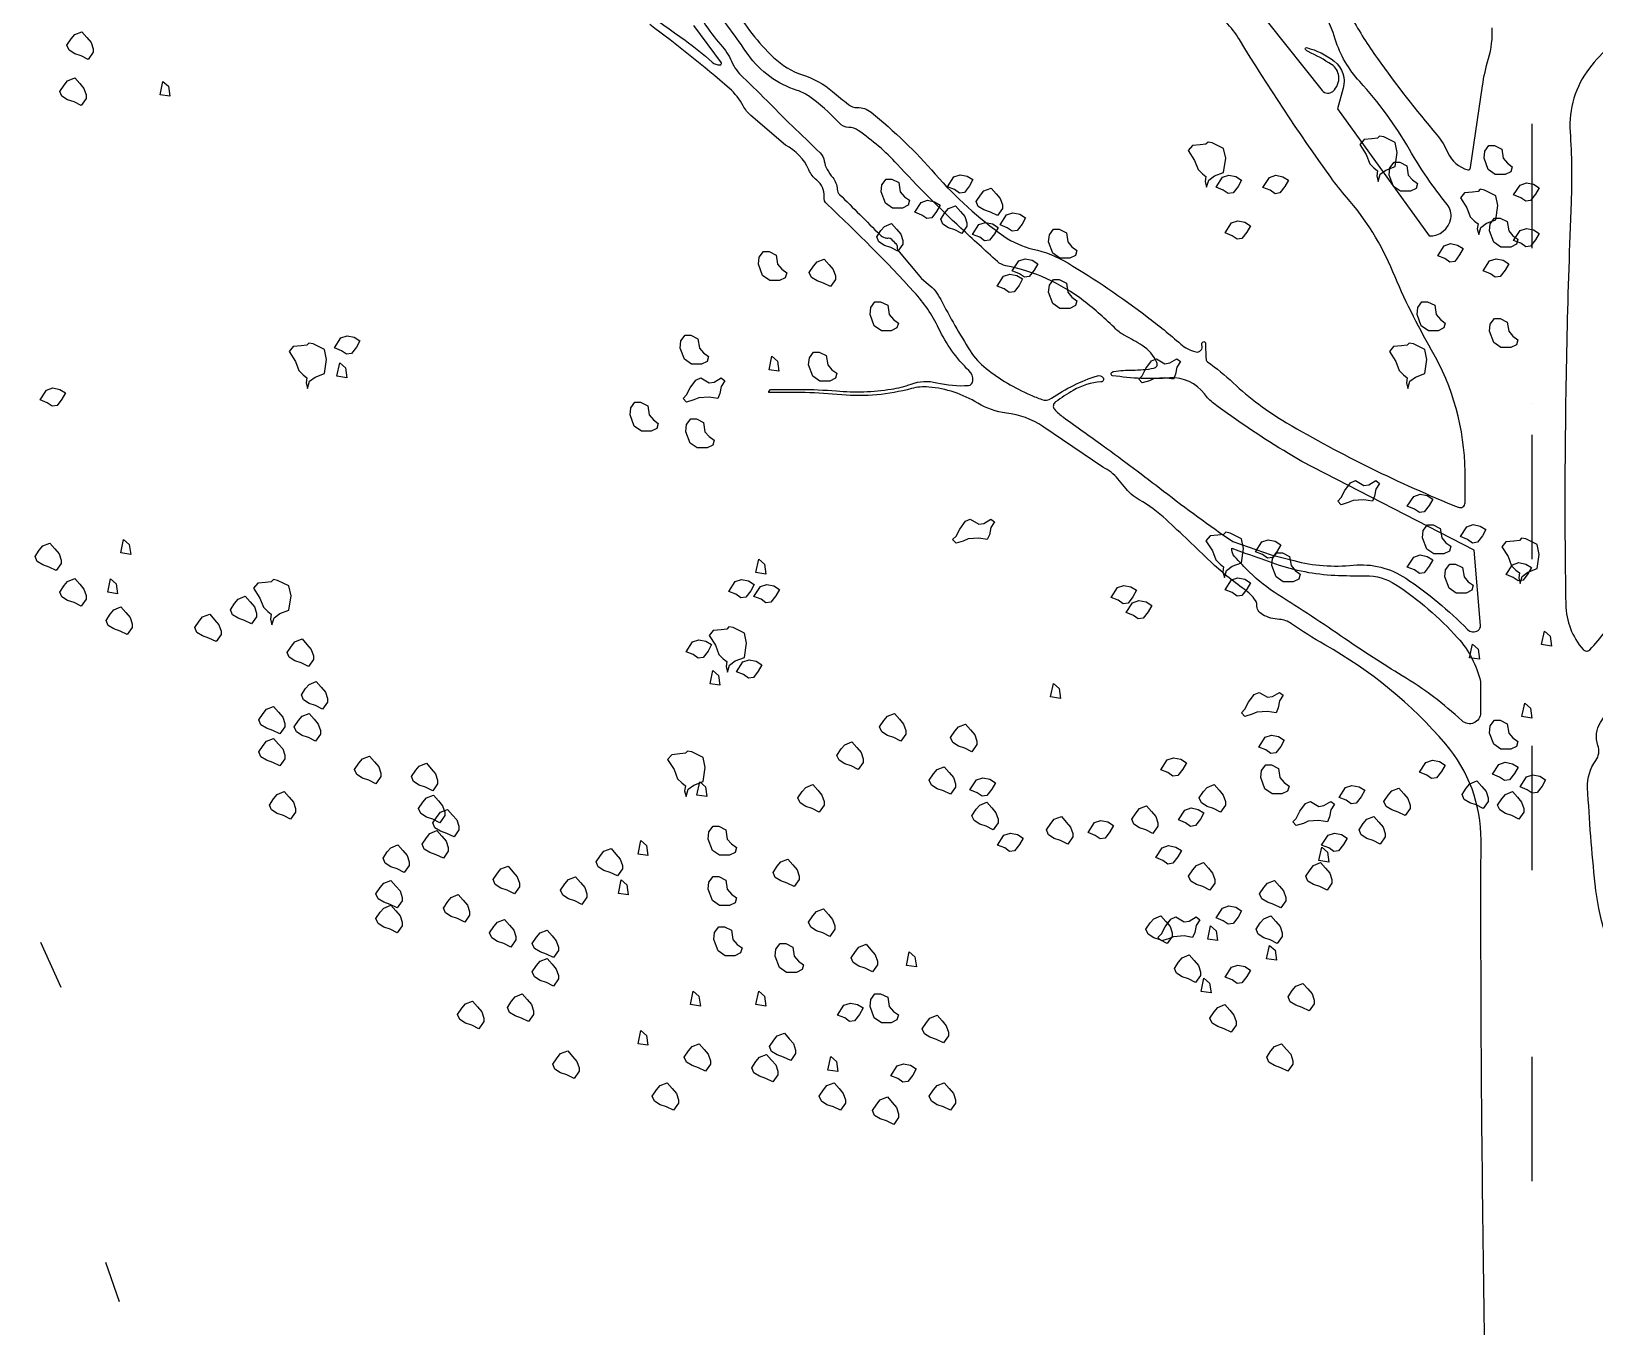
# Model space of a CAD drawing. Header units: millimetres. Extents: x 7 to 784, y -168 to 358.
# Drawn here: x 265.75 to 290.89, y 112.41 to 133.24 of the extents above; entities that cross this region are included whole.
import ezdxf

# ---------------------------------------------------------------- set-up
doc = ezdxf.new("R2010")
doc.units = ezdxf.units.MM
doc.layers.add('wall', color=5, linetype='Continuous')

# ---------------------------------------------------------------- blocks, each defined once
blk = doc.blocks.new('Winter trees 1_dwgmodels.com')
at = {"color": 0}
for points in [[(-1.579, 22.106, 0.003829), (-1.671, 36.067, -0.004354), (-1.751, 50.473, 0.179601), (-3.015, 53.91, 0.088225), (-7.338, 57.458, -0.026638), (-8.527, 58.21, 0.140996), (-8.954, 58.36, -0.108084), (-9.554, 58.528, -0.281435), (-9.766, 58.888, 0.155264), (-9.812, 59.039, 0.090401), (-10.21, 59.44, -0.039), (-11.412, 60.425, 0.003725), (-13.005, 61.93, 0.058564), (-13.965, 62.635, -0.102732), (-14.493, 63.098, 0.016514), (-14.725, 63.385, 0.101824), (-15.261, 63.798), (-17.408, 65.25, 0.120013), (-18.713, 65.735, -0.108408), (-19.736, 66.089, 0.115552), (-21.485, 66.666, 0.089773), (-22.106, 66.61, -0.090325), (-24.595, 66.387, 0.030682), (-27.2, 66.464), (-27.206, 66.478), (-27.197, 66.503), (-27.135, 66.574), (-26.079, 66.578, -0.022274), (-24.786, 66.525, 0.059514), (-22.829, 66.59, 0.048296), (-22.113, 66.772, -0.147988), (-21.2, 66.819, 0.077956), (-20.071, 66.721, 0.382679), (-19.906, 66.89, 0.212142), (-20.049, 67.25, -0.087785), (-21.135, 68.768, 0.074275), (-22.006, 70.057, 0.019732), (-25.12, 73.193, -0.229544), (-25.229, 73.476, 0.252334), (-25.483, 74.054, -0.123562), (-25.77, 74.423, 0.173175), (-26.609, 75.309), (-27.838, 76.363, -0.0934), (-28.116, 76.711, 0.091504), (-28.611, 77.334, 0.020827), (-31.458, 79.613, -0.036141)], [(-33.204, 81.217, 0.001427), (-30.194, 79.054, -0.029109), (-29.228, 78.276, 0.194942), (-28.947, 78.173, 0.534997), (-28.897, 78.253), (-29.878, 79.583, 0.036144)], [(-29.527, 79.698, 0.041079), (-28.912, 78.888, -0.079709), (-28.535, 78.304, 0.101709), (-28.129, 77.731, -0.010789), (-27.143, 76.769, 0.00653), (-26.371, 76.003, -0.001111), (-25.371, 75.031, -0.164346), (-25.22, 74.736, 0.094196), (-25.116, 74.436, 0.040875), (-24.917, 74.146, -0.161565), (-24.757, 73.729, 0.189809), (-24.675, 73.545, -0.003889), (-23.227, 72.102, 0.137727), (-23.049, 72, 0.092401), (-22.911, 71.992, -0.249643), (-22.833, 71.962, 0.030113), (-22.663, 71.789, -0.244306), (-22.617, 71.667, 0.153394), (-22.599, 71.57), (-21.748, 70.541), (-21.502, 70.342, -0.104772), (-21.054, 69.791, 0.022904), (-20.004, 67.958, 0.084863), (-19.434, 67.327, 0.063902), (-17.859, 66.386, 0.014686), (-17.444, 66.219, 0.242847), (-17.104, 66.262, -0.072304), (-15.462, 67.067, -0.328266), (-15.258, 66.999, -0.590236), (-15.332, 66.846, 0.123023), (-16.326, 66.543, 0.014777), (-16.957, 66.137, 0.449536), (-16.991, 65.869, 0.058722), (-16.675, 65.584, -0.002623), (-15.255, 64.566, -0.007959), (-13.098, 62.95, 0.014168), (-10.623, 61.143), (-9.245, 60.671), (-8.445, 60.463, 0.089381), (-6.317, 60.299, -0.174538), (-4.441, 59.832, -0.051019), (-2.233, 58.004, 0.36721), (-1.858, 57.971, 0.251719), (-1.772, 58.141), (-2.003, 60.835), (-8.154, 64.005), (-8.628, 64.288, -0.025943), (-11.303, 66.081, -0.074285), (-11.636, 66.418, 0.258249), (-12.868, 66.988, -0.056321), (-14.917, 67.071, -0.504007), (-14.963, 67.157, -0.250963), (-14.873, 67.222, -0.032862), (-14.209, 67.27, 0.040998), (-13.447, 67.337, 0.486955), (-13.336, 67.543, 0.152269), (-13.861, 68.149, 0.018009), (-14.479, 68.502, -0.074589), (-14.798, 68.735, 0.030603), (-15.951, 69.744, 0.117677), (-18.729, 70.997, -0.137297), (-19.032, 71.148, -0.003242), (-20.338, 72.343, -0.019428), (-22.616, 74.628, 0.05612), (-24.008, 75.833, 0.146652), (-24.344, 75.941, -0.209209), (-24.693, 76.102, 0.060646), (-25.787, 77.067, 0.073426), (-26.186, 77.262, -0.162646), (-27.936, 78.541, 0.003806), (-29.259, 80.375, -0.074981)], [(-28.45, 80.24, 0.069282), (-27.032, 78.442, 0.112041), (-25.996, 77.819, -0.094634), (-24.923, 77.223, 0.004183), (-24.356, 76.757, 0.179898), (-24.039, 76.651, -0.180839), (-23.549, 76.486, -0.042598), (-21.253, 74.27, 0.059507), (-18.801, 72.057, 0.098542), (-17.766, 71.596, -0.079239), (-16.522, 71.099, -0.027926), (-13.694, 69.187, -0.016276), (-12.48, 68.199, 0.117414), (-11.947, 67.921, 0.601591), (-11.724, 68.167, -0.355347), (-11.685, 68.28, -0.283635), (-11.636, 68.28, -0.265198), (-11.592, 68.198, 0.024493), (-11.575, 67.655, 0.220945), (-11.526, 67.567, -0.032665), (-10.612, 66.817, 0.055661), (-8.701, 65.39, 0.036306), (-2.565, 62.369, 0.526281), (-2.324, 62.529, 0.007909), (-2.322, 63.648, 0.128247), (-3.517, 67.986, -0.032164), (-4.901, 70.783, 0.080619), (-6.557, 73.448, -0.023623), (-7.122, 74.161, -0.018438), (-10.386, 79.08, 0.113882), (-11.483, 80.199, 0.014981)], [(-6.378, 79.863, 0.026939), (-5.455, 78.408, 0.020412), (-3.333, 75.673, -0.072193), (-2.935, 75.033, 0.232507), (-2.221, 74.429, 0.505232), (-2.129, 74.505), (-1.7, 77.426, -0.035307), (-1.486, 78.399, 0.084125), (-1.354, 79.502, -0.091467)], [(3.722, 79.564, 0.077216), (2.122, 78.055, 0.18454), (1.43, 75.785, -0.027272), (1.467, 73.268, 0.008407), (1.247, 63.782, 0.006109), (1.276, 58.897, 0.176815), (1.898, 57.285, 0.43421), (2.13, 57.277, 0.082008), (3.123, 58.664, -0.09068)]]:
    blk.add_lwpolyline(points, format="xyb", dxfattribs=at)
for points in [[(-13.306, 84.663), (-12.446, 83.228), (-10.473, 80.962), (-9.345, 79.669), (-7.426, 77.257, 0.426326), (-7.047, 77.227, 0.241262), (-6.836, 77.768, 0.227068), (-7.092, 78.187, 0.03547), (-7.927, 78.649, -0.10857), (-8.026, 78.725, -0.72835), (-7.986, 78.79, -0.107102), (-6.996, 78.303, -0.299778), (-6.678, 77.337), (-6.877, 76.603), (-3.608, 72.062, 0.375056), (-2.832, 72.689, 0.217051), (-2.962, 73.191, -0.040044), (-4.311, 75.154, 0.055404), (-6.088, 77.579, -0.110777), (-6.959, 79.092, 0.18672), (-9.36, 82.116, -0.0213)], [(13.598, 64.079), (11.401, 60.426, 0.012245), (6.461, 51.854, -0.048052), (3.23, 47.074, -0.597402), (2.676, 47.184, -0.048373), (2.327, 48.901, -0.012848), (2.057, 52.348, -0.172345), (2.347, 53.322, 0.248783), (2.424, 53.861, -0.233348), (2.518, 54.685, 0.035333), (4.317, 57.968, -0.091885), (7.944, 63.114, 0.006318), (10.14, 65.315, -0.118191), (11.594, 66.234, -0.312924), (12.537, 65.964, -0.037558), (13.235, 64.968, -0.074399), (13.598, 64.079, -0.120002)], [(-1.771, 56.142), (-1.771, 55.026, -0.655607), (-2.431, 54.739, 0.051917), (-4.565, 56.35, -0.014924), (-6.626, 57.68, 0.010214), (-9.002, 59.244, -0.053674), (-10.023, 60.051, -0.013916), (-10.555, 60.604, -0.211575), (-10.655, 60.903), (-10.153, 60.723, 0.002357), (-9.097, 60.35, 0.072404), (-6.977, 59.941, 0.015076), (-5.874, 59.924, -0.150894), (-4.807, 59.612, -0.062701), (-2.588, 57.705, -0.127854), (-1.771, 56.142, -0.012107)]]:
    blk.add_lwpolyline(points, format="xyb", close=True, dxfattribs=at)

msp = doc.modelspace()

# ---------------------------------------------------------------- linework, layer by layer
for p, q in [((289.8857, 129.75245), (289.8857, 131.75245)), ((289.8857, 127.25245), (289.8857, 127.25245)), ((289.8857, 124.75245), (289.8857, 126.75245)), ((289.8857, 124.75245), (289.8857, 126.75245)), ((289.8857, 119.75245), (289.8857, 121.75245)), ((289.8857, 121.75245), (289.8857, 121.75245)), ((289.8857, 114.75245), (289.8857, 116.75245))]:
    msp.add_line(p, q)
at = {"color": 96}
for points in [[(266.66653, 132.79017), (266.5528, 132.84701), (266.45045, 132.88111), (266.35946, 132.93796), (266.32534, 133.01753), (266.39358, 133.11985), (266.45045, 133.18806), (266.56417, 133.23353), (266.64378, 133.14258), (266.71202, 133.06301), (266.74614, 132.96069), (266.74614, 132.90385)], [(266.55231, 132.04807), (266.43858, 132.10491), (266.33623, 132.13901), (266.24525, 132.19586), (266.21113, 132.27543), (266.27936, 132.37775), (266.33623, 132.44596), (266.44996, 132.49143), (266.52957, 132.40048), (266.5978, 132.32091), (266.63192, 132.21859), (266.63192, 132.16175)], [(267.82246, 132.2205), (267.86795, 132.43649), (267.95893, 132.35691), (267.98167, 132.19776)], [(284.92297, 131.35909), (284.74101, 131.45003), (284.67277, 131.4614), (284.63865, 131.4273), (284.54767, 131.41593), (284.42257, 131.40456), (284.35433, 131.32498), (284.45669, 131.16583), (284.51355, 131.01804), (284.58179, 130.94983), (284.63865, 130.90436), (284.62728, 130.82478), (284.65002, 130.73384), (284.68414, 130.84752), (284.77513, 130.91573), (284.92297, 130.97257), (284.95709, 131.19993)], [(279.48585, 130.47959), (279.41761, 130.66149), (279.42898, 130.77517), (279.49722, 130.86611), (279.5882, 130.86611), (279.70193, 130.80927), (279.72468, 130.66149), (279.79292, 130.58191), (279.87253, 130.52507), (279.84978, 130.44549), (279.7588, 130.40002), (279.59958, 130.40002)], [(280.58567, 130.9021), (280.68803, 130.9362), (280.80176, 130.91347), (280.89274, 130.85662), (280.83588, 130.75431), (280.75627, 130.652), (280.67666, 130.64063), (280.59705, 130.69747), (280.48332, 130.74294)], [(284.90575, 130.89443), (285.00811, 130.92854), (285.12183, 130.9058), (285.21282, 130.84896), (285.15595, 130.74664), (285.07634, 130.64433), (284.99673, 130.63296), (284.91712, 130.6898), (284.80339, 130.73528)], [(285.65877, 130.89185), (285.76113, 130.92595), (285.87486, 130.90322), (285.96584, 130.84637), (285.90898, 130.74406), (285.82937, 130.64175), (285.74976, 130.63038), (285.67015, 130.68722), (285.55642, 130.73269)], [(280.059, 130.4907), (280.16136, 130.52481), (280.27509, 130.50207), (280.36607, 130.44523), (280.3092, 130.34291), (280.22959, 130.2406), (280.14998, 130.22923), (280.07037, 130.28607), (279.95664, 130.33155)], [(281.28621, 130.27844), (281.17248, 130.33528), (281.07012, 130.36939), (280.97914, 130.42623), (280.94502, 130.50581), (281.01326, 130.60812), (281.07012, 130.67633), (281.18385, 130.7218), (281.26346, 130.63086), (281.3317, 130.55128), (281.36582, 130.44897), (281.36582, 130.39213)], [(280.71512, 129.99302), (280.6014, 130.04986), (280.49904, 130.08397), (280.40806, 130.14081), (280.37394, 130.22038), (280.44218, 130.3227), (280.49904, 130.39091), (280.61277, 130.43638), (280.69238, 130.34543), (280.76062, 130.26586), (280.79473, 130.16354), (280.79473, 130.1067)], [(281.43225, 130.28884), (281.5346, 130.32294), (281.64833, 130.3002), (281.73931, 130.24336), (281.68245, 130.14105), (281.60284, 130.03874), (281.52323, 130.02737), (281.44362, 130.08421), (281.32989, 130.12968)], [(279.68718, 129.7076), (279.57345, 129.76444), (279.47109, 129.79854), (279.38011, 129.85538), (279.34599, 129.93496), (279.41423, 130.03727), (279.47109, 130.10548), (279.58482, 130.15096), (279.66443, 130.06001), (279.73267, 129.98043), (279.76679, 129.87812), (279.76679, 129.82128)], [(282.1783, 129.67219), (282.11006, 129.85408), (282.12143, 129.96777), (282.18967, 130.05871), (282.28065, 130.05871), (282.39438, 130.00187), (282.41713, 129.85408), (282.48536, 129.77451), (282.56497, 129.71766), (282.54223, 129.63809), (282.45124, 129.59261), (282.29202, 129.59261)], [(285.04808, 130.15932), (285.15044, 130.19342), (285.26417, 130.17069), (285.35515, 130.11385), (285.29829, 130.01153), (285.21868, 129.90922), (285.13907, 129.89785), (285.05946, 129.95469), (284.94573, 130.00016)], [(277.51139, 129.31335), (277.44315, 129.49524), (277.45452, 129.60892), (277.52276, 129.69987), (277.61374, 129.69987), (277.72747, 129.64302), (277.75022, 129.49524), (277.81845, 129.41566), (277.89806, 129.35882), (277.87532, 129.27924), (277.78434, 129.23377), (277.62512, 129.23377)], [(278.60212, 129.13675), (278.4884, 129.19359), (278.38604, 129.2277), (278.29506, 129.28454), (278.26094, 129.36411), (278.32918, 129.46643), (278.38604, 129.53464), (278.49977, 129.58011), (278.57938, 129.48916), (278.64762, 129.40959), (278.68173, 129.30727), (278.68173, 129.25043)], [(281.38394, 129.3047), (281.4863, 129.33881), (281.60002, 129.31607), (281.69101, 129.25923), (281.63414, 129.15692), (281.55453, 129.0546), (281.47492, 129.04324), (281.39531, 129.10008), (281.28158, 129.14555)], [(282.1783, 128.86479), (282.11006, 129.04668), (282.12143, 129.16036), (282.18967, 129.25131), (282.28065, 129.25131), (282.39438, 129.19447), (282.41713, 129.04668), (282.48536, 128.9671), (282.56497, 128.91026), (282.54223, 128.83068), (282.45124, 128.78521), (282.29202, 128.78521)], [(279.30635, 128.50594), (279.23811, 128.68783), (279.24949, 128.80152), (279.31772, 128.89246), (279.40871, 128.89246), (279.52244, 128.83562), (279.54518, 128.68783), (279.61342, 128.60826), (279.69303, 128.55142), (279.67028, 128.47184), (279.5793, 128.42637), (279.42008, 128.42637)], [(270.46482, 128.12636), (270.28286, 128.2173), (270.21462, 128.22867), (270.1805, 128.19456), (270.08952, 128.1832), (269.96442, 128.17183), (269.89618, 128.09225), (269.99854, 127.9331), (270.0554, 127.78531), (270.12364, 127.7171), (270.1805, 127.67163), (270.16913, 127.59205), (270.19188, 127.5011), (270.22599, 127.61479), (270.31698, 127.683), (270.46482, 127.73984), (270.49894, 127.9672)], [(270.72901, 128.31056), (270.83136, 128.34466), (270.94509, 128.32193), (271.03608, 128.26509), (270.97921, 128.16277), (270.8996, 128.06046), (270.81999, 128.04909), (270.74038, 128.10593), (270.62665, 128.1514)], [(276.25491, 127.96768), (276.18667, 128.14957), (276.19805, 128.26325), (276.26628, 128.35419), (276.35727, 128.35419), (276.471, 128.29735), (276.49374, 128.14957), (276.56198, 128.06999), (276.64159, 128.01315), (276.61884, 127.93357), (276.52786, 127.8881), (276.36864, 127.8881)], [(288.15703, 128.12636), (287.97507, 128.2173), (287.90683, 128.22867), (287.87271, 128.19456), (287.78173, 128.1832), (287.65663, 128.17183), (287.58839, 128.09225), (287.69075, 127.9331), (287.74761, 127.78531), (287.81585, 127.7171), (287.87271, 127.67163), (287.86134, 127.59205), (287.88408, 127.5011), (287.9182, 127.61479), (288.00919, 127.683), (288.15703, 127.73984), (288.19115, 127.9672)], [(277.6135, 127.80055), (277.65899, 128.01655), (277.74997, 127.93697), (277.77272, 127.77781)], [(278.31912, 127.69854), (278.25088, 127.88043), (278.26226, 127.99411), (278.33049, 128.08506), (278.42148, 128.08506), (278.53521, 128.02822), (278.55795, 127.88043), (278.62619, 127.80086), (278.7058, 127.74401), (278.68305, 127.66444), (278.59207, 127.61896), (278.43285, 127.61896)], [(283.61558, 127.70389), (283.67245, 127.81757), (283.76343, 127.94262), (283.84304, 127.97673), (283.97951, 127.89715), (284.05912, 127.90852), (284.17285, 127.97673), (284.22972, 127.93125), (284.17285, 127.84031), (284.15011, 127.72663), (284.11599, 127.64705), (283.97951, 127.66978), (283.80892, 127.65842), (283.72931, 127.62431), (283.61558, 127.59021), (283.55872, 127.64705)], [(270.66502, 127.69531), (270.71051, 127.91131), (270.80149, 127.83173), (270.82424, 127.67258)], [(265.99454, 127.47338), (266.0969, 127.50749), (266.21063, 127.48475), (266.30161, 127.42791), (266.24475, 127.3256), (266.16513, 127.22328), (266.08552, 127.21192), (266.00591, 127.26876), (265.89219, 127.31423)], [(275.44718, 126.89114), (275.37894, 127.07303), (275.39031, 127.18671), (275.45855, 127.27766), (275.54953, 127.27766), (275.66326, 127.22082), (275.68601, 127.07303), (275.75424, 126.99345), (275.83385, 126.93661), (275.81111, 126.85703), (275.72013, 126.81156), (275.56091, 126.81156)], [(276.34466, 126.622), (276.27642, 126.8039), (276.2878, 126.91758), (276.35603, 127.00852), (276.44702, 127.00852), (276.56074, 126.95168), (276.58349, 126.8039), (276.65173, 126.72432), (276.73134, 126.66748), (276.70859, 126.5879), (276.61761, 126.54243), (276.45839, 126.54243)], [(286.81438, 125.74414), (286.87125, 125.85782), (286.96223, 125.98287), (287.04184, 126.01698), (287.17831, 125.9374), (287.25792, 125.94877), (287.37165, 126.01698), (287.42852, 125.9715), (287.37165, 125.88056), (287.34891, 125.76688), (287.31479, 125.6873), (287.17831, 125.71003), (287.00772, 125.69867), (286.92811, 125.66456), (286.81438, 125.63046), (286.75752, 125.6873)], [(280.62316, 125.12527), (280.68002, 125.23895), (280.771, 125.364), (280.85061, 125.39811), (280.98709, 125.31853), (281.0667, 125.3299), (281.18043, 125.39811), (281.23729, 125.35263), (281.18043, 125.26169), (281.15768, 125.14801), (281.12356, 125.06843), (280.98709, 125.09117), (280.81649, 125.0798), (280.73688, 125.04569), (280.62316, 125.01159), (280.56629, 125.06843)], [(288.19143, 124.91749), (288.12319, 125.09938), (288.13456, 125.21306), (288.2028, 125.30401), (288.29378, 125.30401), (288.40751, 125.24717), (288.43026, 125.09938), (288.49849, 125.0198), (288.5781, 124.96296), (288.55536, 124.88338), (288.46438, 124.83791), (288.30516, 124.83791)], [(266.15256, 124.56998), (266.03883, 124.62682), (265.93647, 124.66092), (265.84549, 124.71776), (265.81137, 124.79734), (265.87961, 124.89966), (265.93647, 124.96786), (266.0502, 125.01334), (266.12981, 124.92239), (266.19805, 124.84281), (266.23217, 124.7405), (266.23217, 124.68366)], [(267.19077, 124.85392), (267.23627, 125.06991), (267.32725, 124.99034), (267.34999, 124.83118)], [(285.20833, 125.08378), (285.02637, 125.17473), (284.95813, 125.1861), (284.92401, 125.15199), (284.83303, 125.14062), (284.70793, 125.12926), (284.63969, 125.04968), (284.74204, 124.89052), (284.79891, 124.74274), (284.86715, 124.67453), (284.92401, 124.62906), (284.91264, 124.54948), (284.93538, 124.45853), (284.9695, 124.57221), (285.06048, 124.64042), (285.20833, 124.69726), (285.24245, 124.92463)], [(285.53663, 125.03163), (285.63899, 125.06573), (285.75272, 125.04299), (285.8437, 124.98615), (285.78684, 124.88384), (285.70723, 124.78153), (285.62762, 124.77016), (285.54801, 124.827), (285.43428, 124.87247)], [(277.40294, 124.53821), (277.44843, 124.7542), (277.53941, 124.67463), (277.56216, 124.51547)], [(285.76822, 124.46893), (285.69999, 124.65082), (285.71136, 124.7645), (285.7796, 124.85545), (285.87058, 124.85545), (285.98431, 124.79861), (286.00706, 124.65082), (286.07529, 124.57124), (286.1549, 124.5144), (286.13216, 124.43483), (286.04117, 124.38935), (285.88195, 124.38935)], [(287.9794, 124.78745), (288.08175, 124.82155), (288.19548, 124.79882), (288.28646, 124.74198), (288.2296, 124.63966), (288.14999, 124.53735), (288.07038, 124.52598), (287.99077, 124.58282), (287.87704, 124.6283)], [(266.55231, 123.99913), (266.43858, 124.05597), (266.33623, 124.09008), (266.24525, 124.14692), (266.21113, 124.22649), (266.27936, 124.32881), (266.33623, 124.39702), (266.44996, 124.44249), (266.52957, 124.35154), (266.5978, 124.27197), (266.63192, 124.16965), (266.63192, 124.11281)], [(285.04808, 124.42119), (285.15044, 124.45529), (285.26417, 124.43255), (285.35515, 124.37571), (285.29829, 124.2734), (285.21868, 124.17109), (285.13907, 124.15972), (285.05946, 124.21656), (284.94573, 124.26203)], [(288.55042, 124.28951), (288.48218, 124.4714), (288.49356, 124.58508), (288.56179, 124.67603), (288.65278, 124.67603), (288.7665, 124.61919), (288.78925, 124.4714), (288.85749, 124.39182), (288.9371, 124.33498), (288.91435, 124.2554), (288.82337, 124.20993), (288.66415, 124.20993)], [(266.98021, 124.2225), (267.02571, 124.43849), (267.11669, 124.35892), (267.13943, 124.19976)], [(269.89411, 124.32314), (269.71214, 124.41409), (269.6439, 124.42545), (269.60979, 124.39135), (269.5188, 124.37998), (269.3937, 124.36861), (269.32546, 124.28904), (269.42782, 124.12988), (269.48468, 123.98209), (269.55292, 123.91389), (269.60979, 123.86841), (269.59841, 123.78884), (269.62116, 123.69789), (269.65528, 123.81157), (269.74626, 123.87978), (269.89411, 123.93662), (269.92823, 124.16399)], [(277.07017, 124.39438), (277.17253, 124.42848), (277.28626, 124.40575), (277.37724, 124.34891), (277.32038, 124.24659), (277.24077, 124.14428), (277.16116, 124.13291), (277.08154, 124.18975), (276.96782, 124.23522)], [(277.47407, 124.31363), (277.57642, 124.34774), (277.69015, 124.325), (277.78114, 124.26816), (277.72427, 124.16585), (277.64466, 124.06353), (277.56505, 124.05216), (277.48544, 124.10901), (277.37171, 124.15448)], [(283.21601, 124.2991), (283.31837, 124.3332), (283.4321, 124.31047), (283.52308, 124.25363), (283.46621, 124.15131), (283.3866, 124.049), (283.30699, 124.03763), (283.22738, 124.09447), (283.11366, 124.13994)], [(267.29472, 123.54245), (267.18099, 123.59929), (267.07863, 123.6334), (266.98765, 123.69024), (266.95353, 123.76982), (267.02177, 123.87213), (267.07863, 123.94034), (267.19236, 123.98581), (267.27197, 123.89487), (267.34021, 123.81529), (267.37433, 123.71298), (267.37433, 123.65614)], [(269.2935, 123.71371), (269.17977, 123.77055), (269.07742, 123.80465), (268.98644, 123.86149), (268.95232, 123.94107), (269.02055, 124.04339), (269.07742, 124.11159), (269.19115, 124.15707), (269.27076, 124.06612), (269.33899, 123.98654), (269.37311, 123.88423), (269.37311, 123.82739)], [(283.46029, 124.05492), (283.56264, 124.08903), (283.67637, 124.06629), (283.76736, 124.00945), (283.71049, 123.90714), (283.63088, 123.80482), (283.55127, 123.79345), (283.47166, 123.85029), (283.35793, 123.89577)], [(268.72242, 123.42828), (268.60869, 123.48512), (268.50634, 123.51923), (268.41535, 123.57607), (268.38124, 123.65565), (268.44947, 123.75796), (268.50634, 123.82617), (268.62007, 123.87164), (268.69968, 123.7807), (268.76791, 123.70112), (268.80203, 123.59881), (268.80203, 123.54197)], [(270.20723, 123.02869), (270.0935, 123.08553), (269.99115, 123.11964), (269.90016, 123.17648), (269.86605, 123.25606), (269.93428, 123.35837), (269.99115, 123.42658), (270.10488, 123.47205), (270.18449, 123.38111), (270.25272, 123.30153), (270.28684, 123.19921), (270.28684, 123.14237)], [(276.38355, 123.42543), (276.48591, 123.45953), (276.59963, 123.4368), (276.69062, 123.37995), (276.63375, 123.27764), (276.55414, 123.17533), (276.47453, 123.16396), (276.39492, 123.2208), (276.28119, 123.26627)], [(277.2183, 123.5625), (277.03634, 123.65344), (276.9681, 123.66481), (276.93398, 123.63071), (276.843, 123.61934), (276.7179, 123.60797), (276.64966, 123.52839), (276.75201, 123.36924), (276.80888, 123.22145), (276.87712, 123.15324), (276.93398, 123.10777), (276.92261, 123.02819), (276.94535, 122.93725), (276.97947, 123.05093), (277.07045, 123.11914), (277.2183, 123.17598), (277.25242, 123.40334)], [(276.66598, 122.74918), (276.71147, 122.96518), (276.80245, 122.8856), (276.8252, 122.72644)], [(277.19134, 123.10244), (277.2937, 123.13655), (277.40743, 123.11381), (277.49841, 123.05697), (277.44154, 122.95466), (277.36193, 122.85234), (277.28232, 122.84097), (277.20271, 122.89782), (277.08899, 122.94329)], [(270.43566, 122.34368), (270.32194, 122.40052), (270.21958, 122.43462), (270.1286, 122.49146), (270.09448, 122.57104), (270.16272, 122.67335), (270.21958, 122.74156), (270.33331, 122.78704), (270.41292, 122.69609), (270.48116, 122.61651), (270.51527, 122.5142), (270.51527, 122.45736)], [(282.14054, 122.53871), (282.18603, 122.7547), (282.27702, 122.67513), (282.29976, 122.51597)], [(285.26658, 122.34036), (285.32344, 122.45404), (285.41442, 122.57909), (285.49403, 122.6132), (285.63051, 122.53362), (285.71012, 122.54499), (285.82385, 122.6132), (285.88071, 122.56773), (285.82385, 122.47678), (285.8011, 122.3631), (285.76698, 122.28352), (285.63051, 122.30626), (285.45991, 122.29489), (285.3803, 122.26078), (285.26658, 122.22668), (285.20971, 122.28352)], [(269.75037, 121.94408), (269.63664, 122.00092), (269.53428, 122.03503), (269.4433, 122.09187), (269.40918, 122.17145), (269.47742, 122.27376), (269.53428, 122.34197), (269.64801, 122.38744), (269.72762, 122.2965), (269.79586, 122.21692), (269.82998, 122.11461), (269.82998, 122.05776)], [(270.32145, 121.82991), (270.20772, 121.88675), (270.10536, 121.92086), (270.01438, 121.9777), (269.98026, 122.05728), (270.0485, 122.15959), (270.10536, 122.2278), (270.21909, 122.27327), (270.2987, 122.18233), (270.36694, 122.10275), (270.40106, 122.00044), (270.40106, 121.9436)], [(279.73286, 121.82991), (279.61913, 121.88675), (279.51678, 121.92086), (279.4258, 121.9777), (279.39168, 122.05728), (279.45991, 122.15959), (279.51678, 122.2278), (279.63051, 122.27327), (279.71012, 122.18233), (279.77835, 122.10275), (279.81247, 122.00044), (279.81247, 121.9436)], [(280.87502, 121.65866), (280.7613, 121.7155), (280.65894, 121.74961), (280.56796, 121.80645), (280.53384, 121.88602), (280.60208, 121.98834), (280.65894, 122.05655), (280.77267, 122.10202), (280.85228, 122.01107), (280.92052, 121.9315), (280.95463, 121.82918), (280.95463, 121.77234)], [(269.75037, 121.43032), (269.63664, 121.48716), (269.53428, 121.52127), (269.4433, 121.57811), (269.40918, 121.65768), (269.47742, 121.76), (269.53428, 121.82821), (269.64801, 121.87368), (269.72762, 121.78273), (269.79586, 121.70316), (269.82998, 121.60084), (269.82998, 121.544)], [(279.04757, 121.37324), (278.93384, 121.43008), (278.83148, 121.46418), (278.7405, 121.52102), (278.70638, 121.6006), (278.77462, 121.70291), (278.83148, 121.77112), (278.94521, 121.8166), (279.02482, 121.72565), (279.09306, 121.64607), (279.12718, 121.54376), (279.12718, 121.48692)], [(285.59237, 121.89125), (285.69473, 121.92536), (285.80846, 121.90262), (285.89944, 121.84578), (285.84258, 121.74347), (285.76297, 121.64115), (285.68336, 121.62978), (285.60375, 121.68663), (285.49002, 121.7321)], [(271.29229, 121.1449), (271.17856, 121.20174), (271.0762, 121.23584), (270.98522, 121.29268), (270.9511, 121.37226), (271.01934, 121.47458), (271.0762, 121.54278), (271.18993, 121.58826), (271.26954, 121.49731), (271.33778, 121.41773), (271.3719, 121.31542), (271.3719, 121.25858)], [(272.20602, 121.03073), (272.09229, 121.08757), (271.98993, 121.12167), (271.89895, 121.17851), (271.86483, 121.25809), (271.93307, 121.36041), (271.98993, 121.42862), (272.10366, 121.47409), (272.18327, 121.38314), (272.25151, 121.30356), (272.28563, 121.20125), (272.28563, 121.14441)], [(276.55247, 121.56581), (276.3705, 121.65676), (276.30226, 121.66812), (276.26814, 121.63402), (276.17716, 121.62265), (276.05206, 121.61128), (275.98382, 121.53171), (276.08618, 121.37255), (276.14304, 121.22476), (276.21128, 121.15656), (276.26814, 121.11108), (276.25677, 121.03151), (276.27952, 120.94056), (276.31364, 121.05424), (276.40462, 121.12245), (276.55247, 121.17929), (276.58658, 121.40666)], [(284.01718, 121.5279), (284.11954, 121.562), (284.23326, 121.53926), (284.32425, 121.48242), (284.26738, 121.38011), (284.18777, 121.2778), (284.10816, 121.26643), (284.02855, 121.32327), (283.91482, 121.36874)], [(285.58873, 121.0599), (285.52049, 121.24179), (285.53186, 121.35547), (285.6001, 121.44642), (285.69108, 121.44642), (285.80481, 121.38958), (285.82756, 121.24179), (285.8958, 121.16221), (285.97541, 121.10537), (285.95266, 121.02579), (285.86168, 120.98032), (285.70246, 120.98032)], [(288.17731, 121.48752), (288.27966, 121.52163), (288.39339, 121.49889), (288.48437, 121.44205), (288.42751, 121.33974), (288.3479, 121.23742), (288.26829, 121.22605), (288.18868, 121.2829), (288.07495, 121.32837)], [(276.45542, 120.96016), (276.50091, 121.17615), (276.59189, 121.09657), (276.61464, 120.93742)], [(280.53238, 120.97364), (280.41865, 121.03048), (280.31629, 121.06459), (280.22531, 121.12143), (280.19119, 121.20101), (280.25943, 121.30332), (280.31629, 121.37153), (280.43002, 121.417), (280.50963, 121.32606), (280.57787, 121.24648), (280.61199, 121.14417), (280.61199, 121.08733)], [(280.94757, 121.20491), (281.04993, 121.23902), (281.16366, 121.21628), (281.25464, 121.15944), (281.19777, 121.05713), (281.11816, 120.95481), (281.03855, 120.94344), (280.95894, 121.00028), (280.84522, 121.04576)], [(289.09859, 120.7453), (288.98486, 120.80215), (288.88251, 120.83625), (288.79153, 120.89309), (288.75741, 120.97267), (288.82564, 121.07498), (288.88251, 121.14319), (288.99624, 121.18866), (289.07585, 121.09772), (289.14408, 121.01814), (289.1782, 120.91583), (289.1782, 120.85899)], [(269.92169, 120.57405), (269.80796, 120.63089), (269.70561, 120.665), (269.61462, 120.72184), (269.58051, 120.80141), (269.64874, 120.90373), (269.70561, 120.97194), (269.81934, 121.01741), (269.89895, 120.92646), (269.96718, 120.84689), (270.0013, 120.74457), (270.0013, 120.68773)], [(272.32023, 120.51697), (272.2065, 120.57381), (272.10415, 120.60791), (272.01316, 120.66475), (271.97905, 120.74433), (272.04728, 120.84664), (272.10415, 120.91485), (272.21788, 120.96033), (272.29749, 120.86938), (272.36572, 120.7898), (272.39984, 120.68749), (272.39984, 120.63065)], [(278.41938, 120.68822), (278.30565, 120.74506), (278.20329, 120.77917), (278.11231, 120.83601), (278.07819, 120.91558), (278.14643, 121.0179), (278.20329, 121.08611), (278.31702, 121.13158), (278.39663, 121.04063), (278.46487, 120.96106), (278.49899, 120.85874), (278.49899, 120.8019)], [(284.87259, 120.68822), (284.75886, 120.74506), (284.65651, 120.77917), (284.56553, 120.83601), (284.53141, 120.91558), (284.59964, 121.0179), (284.65651, 121.08611), (284.77024, 121.13158), (284.84985, 121.04063), (284.91808, 120.96106), (284.9522, 120.85874), (284.9522, 120.8019)], [(286.88484, 121.08379), (286.9872, 121.1179), (287.10092, 121.09516), (287.19191, 121.03832), (287.13504, 120.93601), (287.05543, 120.83369), (286.97582, 120.82232), (286.89621, 120.87917), (286.78248, 120.92464)], [(287.84221, 120.63114), (287.72849, 120.68798), (287.62613, 120.72208), (287.53515, 120.77892), (287.50103, 120.8585), (287.56927, 120.96081), (287.62613, 121.02902), (287.73986, 121.0745), (287.81947, 120.98355), (287.88771, 120.90397), (287.92182, 120.80166), (287.92182, 120.74482)], [(272.54866, 120.28863), (272.43494, 120.34547), (272.33258, 120.37957), (272.2416, 120.43641), (272.20748, 120.51599), (272.27572, 120.61831), (272.33258, 120.68651), (272.44631, 120.73199), (272.52592, 120.64104), (272.59416, 120.56146), (272.62827, 120.45915), (272.62827, 120.40231)], [(281.21767, 120.4028), (281.10394, 120.45964), (281.00159, 120.49374), (280.91061, 120.55058), (280.87649, 120.63016), (280.94472, 120.73247), (281.00159, 120.80068), (281.11532, 120.84616), (281.19493, 120.75521), (281.26316, 120.67563), (281.29728, 120.57332), (281.29728, 120.51648)], [(283.78754, 120.34571), (283.67381, 120.40255), (283.57145, 120.43666), (283.48047, 120.4935), (283.44635, 120.57308), (283.51459, 120.67539), (283.57145, 120.7436), (283.68518, 120.78907), (283.76479, 120.69813), (283.83303, 120.61855), (283.86715, 120.51624), (283.86715, 120.45939)], [(284.29991, 120.72044), (284.40226, 120.75454), (284.51599, 120.7318), (284.60697, 120.67496), (284.55011, 120.57265), (284.4705, 120.47034), (284.39089, 120.45897), (284.31128, 120.51581), (284.19755, 120.56128)], [(286.09207, 120.5869), (286.14894, 120.70058), (286.23992, 120.82563), (286.31953, 120.85974), (286.456, 120.78016), (286.53561, 120.79153), (286.64934, 120.85974), (286.70621, 120.81426), (286.64934, 120.72332), (286.6266, 120.60964), (286.59248, 120.53006), (286.456, 120.5528), (286.28541, 120.54143), (286.2058, 120.50732), (286.09207, 120.47322), (286.03521, 120.53006)], [(276.70365, 120.07307), (276.63542, 120.25496), (276.64679, 120.36865), (276.71503, 120.45959), (276.80601, 120.45959), (276.91974, 120.40275), (276.94248, 120.25496), (277.01072, 120.17539), (277.09033, 120.11855), (277.06758, 120.03897), (276.9766, 119.9935), (276.81738, 119.9935)], [(282.41694, 120.17446), (282.30322, 120.2313), (282.20086, 120.2654), (282.10988, 120.32224), (282.07576, 120.40182), (282.144, 120.50414), (282.20086, 120.57235), (282.31459, 120.61782), (282.3942, 120.52687), (282.46244, 120.44729), (282.49655, 120.34498), (282.49655, 120.28814)], [(282.84588, 120.51857), (282.94824, 120.55268), (283.06197, 120.52994), (283.15295, 120.4731), (283.09608, 120.37078), (283.01647, 120.26847), (282.93686, 120.2571), (282.85725, 120.31394), (282.74353, 120.35942)], [(287.44246, 120.17446), (287.32873, 120.2313), (287.22637, 120.2654), (287.13539, 120.32224), (287.10127, 120.40182), (287.16951, 120.50414), (287.22637, 120.57235), (287.3401, 120.61782), (287.41971, 120.52687), (287.48795, 120.44729), (287.52207, 120.34498), (287.52207, 120.28814)], [(272.37734, 119.94612), (272.26361, 120.00296), (272.16126, 120.03707), (272.07027, 120.09391), (272.03615, 120.17348), (272.10439, 120.2758), (272.16126, 120.34401), (272.27498, 120.38948), (272.35459, 120.29853), (272.42283, 120.21896), (272.45695, 120.11664), (272.45695, 120.0598)], [(275.5079, 120.01302), (275.55339, 120.22902), (275.64437, 120.14944), (275.66712, 119.99029)], [(281.39186, 120.31671), (281.49421, 120.35081), (281.60794, 120.32807), (281.69892, 120.27123), (281.64206, 120.16892), (281.56245, 120.06661), (281.48284, 120.05524), (281.40323, 120.11208), (281.2895, 120.15755)], [(286.60211, 120.31671), (286.70447, 120.35081), (286.8182, 120.32807), (286.90918, 120.27123), (286.85232, 120.16892), (286.77271, 120.06661), (286.6931, 120.05524), (286.61349, 120.11208), (286.49976, 120.15755)], [(271.74915, 119.71778), (271.63542, 119.77462), (271.53307, 119.80873), (271.44208, 119.86557), (271.40797, 119.94514), (271.4762, 120.04746), (271.53307, 120.11567), (271.6468, 120.16114), (271.72641, 120.0702), (271.79464, 119.99062), (271.82876, 119.8883), (271.82876, 119.83146)], [(275.17564, 119.6607), (275.06191, 119.71754), (274.95955, 119.75164), (274.86857, 119.80848), (274.83445, 119.88806), (274.90269, 119.99037), (274.95955, 120.05858), (275.07328, 120.10406), (275.15289, 120.01311), (275.22113, 119.93353), (275.25525, 119.83122), (275.25525, 119.77438)], [(278.01962, 119.48944), (277.90589, 119.54628), (277.80354, 119.58039), (277.71255, 119.63723), (277.67843, 119.71681), (277.74667, 119.81912), (277.80354, 119.88733), (277.91726, 119.9328), (277.99687, 119.84186), (278.06511, 119.76228), (278.09923, 119.65997), (278.09923, 119.60312)], [(283.9364, 120.11484), (284.03876, 120.14895), (284.15248, 120.12621), (284.24347, 120.06937), (284.1866, 119.96705), (284.10699, 119.86474), (284.02738, 119.85337), (283.94777, 119.91021), (283.83404, 119.95569)], [(286.45702, 119.90779), (286.50252, 120.12378), (286.5935, 120.04421), (286.61624, 119.88505)], [(273.5195, 119.37527), (273.40577, 119.43211), (273.30342, 119.46622), (273.21244, 119.52306), (273.17832, 119.60264), (273.24655, 119.70495), (273.30342, 119.77316), (273.41715, 119.81863), (273.49676, 119.72769), (273.56499, 119.64811), (273.59911, 119.5458), (273.59911, 119.48895)], [(284.70127, 119.43236), (284.58754, 119.4892), (284.48518, 119.5233), (284.3942, 119.58014), (284.36008, 119.65972), (284.42832, 119.76204), (284.48518, 119.83024), (284.59891, 119.87572), (284.67852, 119.78477), (284.74676, 119.70519), (284.78088, 119.60288), (284.78088, 119.54604)], [(286.58584, 119.43236), (286.47211, 119.4892), (286.36975, 119.5233), (286.27877, 119.58014), (286.24465, 119.65972), (286.31289, 119.76204), (286.36975, 119.83024), (286.48348, 119.87572), (286.56309, 119.78477), (286.63133, 119.70519), (286.66545, 119.60288), (286.66545, 119.54604)], [(271.63493, 119.14693), (271.52121, 119.20378), (271.41885, 119.23788), (271.32787, 119.29472), (271.29375, 119.3743), (271.36199, 119.47661), (271.41885, 119.54482), (271.53258, 119.59029), (271.61219, 119.49935), (271.68043, 119.41977), (271.71454, 119.31746), (271.71454, 119.26062)], [(274.60456, 119.20402), (274.49083, 119.26086), (274.38847, 119.29496), (274.29749, 119.35181), (274.26337, 119.43138), (274.33161, 119.5337), (274.38847, 119.60191), (274.5022, 119.64738), (274.58181, 119.55643), (274.65005, 119.47686), (274.68417, 119.37454), (274.68417, 119.3177)], [(275.19206, 119.3816), (275.23755, 119.5976), (275.32853, 119.51802), (275.35128, 119.35887)], [(276.70365, 119.26567), (276.63542, 119.44756), (276.64679, 119.56124), (276.71503, 119.65219), (276.80601, 119.65219), (276.91974, 119.59535), (276.94248, 119.44756), (277.01072, 119.36798), (277.09033, 119.31114), (277.06758, 119.23157), (276.9766, 119.18609), (276.81738, 119.18609)], [(285.84343, 119.14693), (285.7297, 119.20378), (285.62735, 119.23788), (285.53636, 119.29472), (285.50224, 119.3743), (285.57048, 119.47661), (285.62735, 119.54482), (285.74107, 119.59029), (285.82068, 119.49935), (285.88892, 119.41977), (285.92304, 119.31746), (285.92304, 119.26062)], [(271.63493, 118.74734), (271.52121, 118.80418), (271.41885, 118.83829), (271.32787, 118.89513), (271.29375, 118.97471), (271.36199, 119.07702), (271.41885, 119.14523), (271.53258, 119.1907), (271.61219, 119.09976), (271.68043, 119.02018), (271.71454, 118.91786), (271.71454, 118.86102)], [(272.71999, 118.9186), (272.60626, 118.97544), (272.5039, 119.00954), (272.41292, 119.06638), (272.3788, 119.14596), (272.44704, 119.24827), (272.5039, 119.31648), (272.61763, 119.36196), (272.69724, 119.27101), (272.76548, 119.19143), (272.7996, 119.08912), (272.7996, 119.03228)], [(284.90575, 119.14589), (285.00811, 119.17999), (285.12183, 119.15726), (285.21282, 119.10042), (285.15595, 118.9981), (285.07634, 118.89579), (284.99673, 118.88442), (284.91712, 118.94126), (284.80339, 118.98673)], [(273.46239, 118.519), (273.34867, 118.57584), (273.24631, 118.60995), (273.15533, 118.66679), (273.12121, 118.74637), (273.18945, 118.84868), (273.24631, 118.91689), (273.36004, 118.96236), (273.43965, 118.87142), (273.50789, 118.79184), (273.542, 118.68953), (273.542, 118.63268)], [(278.5907, 118.69026), (278.47697, 118.7471), (278.37462, 118.7812), (278.28363, 118.83804), (278.24951, 118.91762), (278.31775, 119.01993), (278.37462, 119.08814), (278.48834, 119.13362), (278.56795, 119.04267), (278.63619, 118.96309), (278.67031, 118.86078), (278.67031, 118.80394)], [(284.01597, 118.57609), (283.90224, 118.63293), (283.79989, 118.66703), (283.7089, 118.72387), (283.67478, 118.80345), (283.74302, 118.90577), (283.79989, 118.97397), (283.91362, 119.01945), (283.99323, 118.9285), (284.06146, 118.84892), (284.09558, 118.74661), (284.09558, 118.68977)], [(283.92514, 118.7303), (283.98201, 118.84398), (284.07299, 118.96903), (284.1526, 119.00313), (284.28908, 118.92355), (284.36869, 118.93492), (284.48241, 119.00313), (284.53928, 118.95766), (284.48241, 118.86671), (284.45967, 118.75303), (284.42555, 118.67345), (284.28908, 118.69619), (284.11848, 118.68482), (284.03887, 118.65072), (283.92514, 118.61661), (283.86828, 118.67345)], [(285.78632, 118.57609), (285.67259, 118.63293), (285.57024, 118.66703), (285.47925, 118.72387), (285.44514, 118.80345), (285.51337, 118.90577), (285.57024, 118.97397), (285.68397, 119.01945), (285.76358, 118.9285), (285.83181, 118.84892), (285.86593, 118.74661), (285.86593, 118.68977)], [(274.14769, 118.34775), (274.03396, 118.40459), (273.93161, 118.43869), (273.84062, 118.49554), (273.80651, 118.57511), (273.87474, 118.67743), (273.93161, 118.74564), (274.04534, 118.79111), (274.12495, 118.70016), (274.19318, 118.62059), (274.2273, 118.51827), (274.2273, 118.46143)], [(276.7934, 118.45827), (276.72516, 118.64016), (276.73654, 118.75384), (276.80477, 118.84479), (276.89576, 118.84479), (277.00949, 118.78795), (277.03223, 118.64016), (277.10047, 118.56058), (277.18008, 118.50374), (277.15733, 118.42416), (277.06635, 118.37869), (276.90713, 118.37869)], [(284.66726, 118.64495), (284.71275, 118.86094), (284.80374, 118.78136), (284.82648, 118.62221)], [(277.78063, 118.18913), (277.71239, 118.37102), (277.72377, 118.48471), (277.792, 118.57565), (277.88299, 118.57565), (277.99672, 118.51881), (278.01946, 118.37102), (278.0877, 118.29145), (278.16731, 118.23461), (278.14456, 118.15503), (278.05358, 118.10956), (277.89436, 118.10956)], [(279.276, 118.11941), (279.16227, 118.17625), (279.05991, 118.21036), (278.96893, 118.2672), (278.93481, 118.34677), (279.00305, 118.44909), (279.05991, 118.5173), (279.17364, 118.56277), (279.25325, 118.47182), (279.32149, 118.39225), (279.35561, 118.28993), (279.35561, 118.23309)], [(279.82438, 118.224), (279.86987, 118.43999), (279.96085, 118.36042), (279.9836, 118.20126)], [(285.61478, 118.32923), (285.66028, 118.54523), (285.75126, 118.46565), (285.774, 118.3065)], [(274.14769, 117.89107), (274.03396, 117.94791), (273.93161, 117.98202), (273.84062, 118.03886), (273.80651, 118.11844), (273.87474, 118.22075), (273.93161, 118.28896), (274.04534, 118.33443), (274.12495, 118.24349), (274.19318, 118.16391), (274.2273, 118.06159), (274.2273, 118.00475)], [(284.47284, 117.94816), (284.35911, 118.005), (284.25675, 118.0391), (284.16577, 118.09594), (284.13165, 118.17552), (284.19989, 118.27783), (284.25675, 118.34604), (284.37048, 118.39152), (284.45009, 118.30057), (284.51833, 118.22099), (284.55245, 118.11868), (284.55245, 118.06184)], [(285.04808, 118.1947), (285.15044, 118.22881), (285.26417, 118.20607), (285.35515, 118.14923), (285.29829, 118.04691), (285.21868, 117.9446), (285.13907, 117.93323), (285.05946, 117.99007), (284.94573, 118.03555)], [(284.56198, 117.80305), (284.60747, 118.01905), (284.69846, 117.93947), (284.7212, 117.78031)], [(286.3003, 117.49148), (286.18657, 117.54832), (286.08421, 117.58242), (285.99323, 117.63927), (285.95911, 117.71884), (286.02735, 117.82116), (286.08421, 117.88937), (286.19794, 117.93484), (286.27755, 117.84389), (286.34579, 117.76432), (286.37991, 117.662), (286.37991, 117.60516)], [(273.74793, 117.32023), (273.63421, 117.37707), (273.53185, 117.41117), (273.44087, 117.46801), (273.40675, 117.54759), (273.47499, 117.6499), (273.53185, 117.71811), (273.64558, 117.76358), (273.72519, 117.67264), (273.79343, 117.59306), (273.82754, 117.49075), (273.82754, 117.43391)], [(276.35014, 117.59258), (276.39563, 117.80857), (276.48661, 117.72899), (276.50936, 117.56984)], [(277.40294, 117.59258), (277.44843, 117.80857), (277.53941, 117.72899), (277.56216, 117.56984)], [(279.30635, 117.38173), (279.23811, 117.56362), (279.24949, 117.6773), (279.31772, 117.76825), (279.40871, 117.76825), (279.52244, 117.71141), (279.54518, 117.56362), (279.61342, 117.48404), (279.69303, 117.4272), (279.67028, 117.34763), (279.5793, 117.30215), (279.42008, 117.30215)], [(272.94842, 117.20606), (272.83469, 117.2629), (272.73234, 117.297), (272.64135, 117.35384), (272.60724, 117.43342), (272.67547, 117.53573), (272.73234, 117.60394), (272.84607, 117.64942), (272.92568, 117.55847), (272.99391, 117.47889), (273.02803, 117.37658), (273.02803, 117.31974)], [(278.81904, 117.58426), (278.9214, 117.61837), (279.03513, 117.59563), (279.12611, 117.53879), (279.06924, 117.43647), (278.98963, 117.33416), (278.91002, 117.32279), (278.83041, 117.37963), (278.71668, 117.42511)], [(280.41816, 116.97772), (280.30443, 117.03456), (280.20208, 117.06866), (280.11109, 117.1255), (280.07697, 117.20508), (280.14521, 117.30739), (280.20208, 117.3756), (280.3158, 117.42108), (280.39541, 117.33013), (280.46365, 117.25055), (280.49777, 117.14824), (280.49777, 117.0914)], [(285.04392, 117.14897), (284.93019, 117.20581), (284.82783, 117.23992), (284.73685, 117.29676), (284.70273, 117.37633), (284.77097, 117.47865), (284.82783, 117.54686), (284.94156, 117.59233), (285.02117, 117.50139), (285.08941, 117.42181), (285.12353, 117.31949), (285.12353, 117.26265)], [(275.5079, 116.96116), (275.55339, 117.17715), (275.64437, 117.09757), (275.66712, 116.93842)], [(276.59192, 116.52104), (276.47819, 116.57788), (276.37583, 116.61199), (276.28485, 116.66883), (276.25073, 116.7484), (276.31897, 116.85072), (276.37583, 116.91893), (276.48956, 116.9644), (276.56917, 116.87345), (276.63741, 116.79388), (276.67153, 116.69156), (276.67153, 116.63472)], [(277.96251, 116.69229), (277.84878, 116.74913), (277.74643, 116.78324), (277.65544, 116.84008), (277.62133, 116.91966), (277.68956, 117.02197), (277.74643, 117.09018), (277.86016, 117.13565), (277.93977, 117.04471), (278.008, 116.96513), (278.04212, 116.86282), (278.04212, 116.80598)], [(285.95765, 116.52104), (285.84392, 116.57788), (285.74156, 116.61199), (285.65058, 116.66883), (285.61646, 116.7484), (285.6847, 116.85072), (285.74156, 116.91893), (285.85529, 116.9644), (285.9349, 116.87345), (286.00314, 116.79388), (286.03726, 116.69156), (286.03726, 116.63472)], [(274.47892, 116.40687), (274.36519, 116.46371), (274.26283, 116.49782), (274.17185, 116.55466), (274.13773, 116.63423), (274.20597, 116.73655), (274.26283, 116.80476), (274.37656, 116.85023), (274.45617, 116.75928), (274.52441, 116.67971), (274.55853, 116.57739), (274.55853, 116.52055)], [(277.67697, 116.34979), (277.56324, 116.40663), (277.46089, 116.44073), (277.3699, 116.49757), (277.33579, 116.57715), (277.40402, 116.67946), (277.46089, 116.74767), (277.57462, 116.79315), (277.65423, 116.7022), (277.72246, 116.62262), (277.75658, 116.52031), (277.75658, 116.46347)], [(278.56102, 116.54021), (278.60651, 116.7562), (278.69749, 116.67663), (278.72024, 116.51747)], [(279.67401, 116.60756), (279.77636, 116.64166), (279.89009, 116.61893), (279.98107, 116.56208), (279.92421, 116.45977), (279.8446, 116.35746), (279.76499, 116.34609), (279.68538, 116.40293), (279.57165, 116.4484)], [(276.07794, 115.89311), (275.96422, 115.94995), (275.86186, 115.98405), (275.77088, 116.04089), (275.73676, 116.12047), (275.80499, 116.22279), (275.86186, 116.291), (275.97559, 116.33647), (276.0552, 116.24552), (276.12344, 116.16594), (276.15755, 116.06363), (276.15755, 116.00679)], [(278.76202, 115.89311), (278.6483, 115.94995), (278.54594, 115.98405), (278.45496, 116.04089), (278.42084, 116.12047), (278.48908, 116.22279), (278.54594, 116.291), (278.65967, 116.33647), (278.73928, 116.24552), (278.80752, 116.16594), (278.84164, 116.06363), (278.84164, 116.00679)], [(280.53238, 115.89311), (280.41865, 115.94995), (280.31629, 115.98405), (280.22531, 116.04089), (280.19119, 116.12047), (280.25943, 116.22279), (280.31629, 116.291), (280.43002, 116.33647), (280.50963, 116.24552), (280.57787, 116.16594), (280.61199, 116.06363), (280.61199, 116.00679)], [(279.61865, 115.66477), (279.50492, 115.72161), (279.40256, 115.75572), (279.31158, 115.81256), (279.27746, 115.89213), (279.3457, 115.99445), (279.40256, 116.06266), (279.51629, 116.10813), (279.5959, 116.01718), (279.66414, 115.93761), (279.69826, 115.83529), (279.69826, 115.77845)]]:
    msp.add_lwpolyline(points, close=True, dxfattribs=at)
at = {"color": 0}
for points in [[(287.68144, 131.45417), (287.49947, 131.54511), (287.43123, 131.55648), (287.39711, 131.52238), (287.30613, 131.51101), (287.18103, 131.49964), (287.11279, 131.42006), (287.21515, 131.26091), (287.27201, 131.11312), (287.34025, 131.04491), (287.39711, 130.99944), (287.38574, 130.91986), (287.40849, 130.82892), (287.44261, 130.9426), (287.53359, 131.01081), (287.68144, 131.06765), (287.71556, 131.29501)], [(289.17866, 131.01786), (289.11042, 131.19975), (289.12179, 131.31344), (289.19003, 131.40438), (289.28101, 131.40438), (289.39474, 131.34754), (289.41749, 131.19975), (289.48573, 131.12018), (289.56534, 131.06334), (289.54259, 130.98376), (289.45161, 130.93829), (289.29239, 130.93829)], [(287.65294, 130.74873), (287.5847, 130.93062), (287.59607, 131.0443), (287.66431, 131.13525), (287.75529, 131.13525), (287.86902, 131.07841), (287.89177, 130.93062), (287.96001, 130.85104), (288.03962, 130.7942), (288.01687, 130.71462), (287.92589, 130.66915), (287.76667, 130.66915)], [(289.68933, 130.76976), (289.79169, 130.80386), (289.90541, 130.78113), (289.9964, 130.72429), (289.93953, 130.62197), (289.85992, 130.51966), (289.78031, 130.50829), (289.7007, 130.56513), (289.58697, 130.6106)], [(289.29847, 130.59844), (289.1165, 130.68939), (289.04826, 130.70076), (289.01414, 130.66665), (288.92316, 130.65529), (288.79806, 130.64392), (288.72982, 130.56434), (288.83218, 130.40519), (288.88904, 130.2574), (288.95728, 130.18919), (289.01414, 130.14372), (289.00277, 130.06414), (289.02552, 129.97319), (289.05964, 130.08688), (289.15062, 130.15509), (289.29847, 130.21193), (289.33258, 130.43929)], [(289.26841, 129.85161), (289.20017, 130.03351), (289.21154, 130.14719), (289.27978, 130.23813), (289.37076, 130.23813), (289.48449, 130.18129), (289.50724, 130.03351), (289.57547, 129.95393), (289.65508, 129.89709), (289.63234, 129.81751), (289.54136, 129.77204), (289.38213, 129.77204)], [(280.98957, 130.13501), (281.09193, 130.16912), (281.20566, 130.14638), (281.29664, 130.08954), (281.23977, 129.98722), (281.16016, 129.88491), (281.08055, 129.87354), (281.00094, 129.93038), (280.88721, 129.97586)], [(289.68933, 130.03723), (289.79169, 130.07134), (289.90541, 130.0486), (289.9964, 129.99176), (289.93953, 129.88945), (289.85992, 129.78713), (289.78031, 129.77576), (289.7007, 129.8326), (289.58697, 129.87808)], [(288.46795, 129.79306), (288.5703, 129.82716), (288.68403, 129.80442), (288.77502, 129.74758), (288.71815, 129.64527), (288.63854, 129.54296), (288.55893, 129.53159), (288.47932, 129.58843), (288.36559, 129.6339)], [(281.62822, 129.54888), (281.73057, 129.58298), (281.8443, 129.56025), (281.93528, 129.50341), (281.87842, 129.40109), (281.79881, 129.29878), (281.7192, 129.28741), (281.63959, 129.34425), (281.52586, 129.38973)], [(289.20078, 129.54888), (289.30313, 129.58298), (289.41686, 129.56025), (289.50784, 129.50341), (289.45098, 129.40109), (289.37137, 129.29878), (289.29176, 129.28741), (289.21215, 129.34425), (289.09842, 129.38973)], [(288.10168, 128.50594), (288.03344, 128.68783), (288.04481, 128.80152), (288.11305, 128.89246), (288.20403, 128.89246), (288.31776, 128.83562), (288.34051, 128.68783), (288.40875, 128.60826), (288.48836, 128.55142), (288.46561, 128.47184), (288.37463, 128.42637), (288.21541, 128.42637)], [(289.26841, 128.23681), (289.20017, 128.4187), (289.21154, 128.53238), (289.27978, 128.62333), (289.37076, 128.62333), (289.48449, 128.56649), (289.50724, 128.4187), (289.57547, 128.33912), (289.65508, 128.28228), (289.63234, 128.20271), (289.54136, 128.15723), (289.38213, 128.15723)], [(276.2893, 127.39446), (276.34616, 127.50814), (276.43714, 127.63319), (276.51675, 127.66729), (276.65323, 127.58771), (276.73284, 127.59908), (276.84657, 127.66729), (276.90343, 127.62182), (276.84657, 127.53087), (276.82382, 127.41719), (276.7897, 127.33761), (276.65323, 127.36035), (276.48264, 127.34898), (276.40303, 127.31488), (276.2893, 127.28077), (276.23243, 127.33761)], [(287.9794, 125.76415), (288.08175, 125.79826), (288.19548, 125.77552), (288.28646, 125.71868), (288.2296, 125.61637), (288.14999, 125.51405), (288.07038, 125.50269), (287.99077, 125.55953), (287.87704, 125.605)], [(288.83436, 125.2758), (288.93672, 125.30991), (289.05045, 125.28717), (289.14143, 125.23033), (289.08457, 125.12802), (289.00496, 125.0257), (288.92535, 125.01433), (288.84574, 125.07117), (288.73201, 125.11665)], [(289.9643, 124.9887), (289.78234, 125.07965), (289.7141, 125.09102), (289.67998, 125.05691), (289.589, 125.04554), (289.4639, 125.03418), (289.39566, 124.9546), (289.49801, 124.79544), (289.55488, 124.64766), (289.62312, 124.57945), (289.67998, 124.53398), (289.66861, 124.4544), (289.69135, 124.36345), (289.72547, 124.47713), (289.81645, 124.54534), (289.9643, 124.60218), (289.99842, 124.82955)], [(289.56719, 124.66536), (289.66955, 124.69947), (289.78328, 124.67673), (289.87426, 124.61989), (289.81739, 124.51758), (289.73778, 124.41526), (289.65817, 124.40389), (289.57856, 124.46073), (289.46484, 124.50621)], [(290.03655, 123.3806), (290.08204, 123.5966), (290.17302, 123.51702), (290.19577, 123.35787)], [(288.87847, 123.17013), (288.92396, 123.38612), (289.01494, 123.30655), (289.03769, 123.14739)], [(289.72071, 122.223), (289.7662, 122.43899), (289.85718, 122.35942), (289.87993, 122.20026)], [(289.26841, 121.77759), (289.20017, 121.95948), (289.21154, 122.07316), (289.27978, 122.16411), (289.37076, 122.16411), (289.48449, 122.10727), (289.50724, 121.95948), (289.57547, 121.8799), (289.65508, 121.82306), (289.63234, 121.74348), (289.54136, 121.69801), (289.38213, 121.69801)], [(289.35021, 121.45482), (289.45257, 121.48892), (289.5663, 121.46618), (289.65728, 121.40934), (289.60042, 121.30703), (289.52081, 121.20472), (289.4412, 121.19335), (289.36159, 121.25019), (289.24786, 121.29566)], [(289.7945, 121.25295), (289.89685, 121.28706), (290.01058, 121.26432), (290.10157, 121.20748), (290.0447, 121.10516), (289.96509, 121.00285), (289.88548, 120.99148), (289.80587, 121.04832), (289.69214, 121.0938)], [(289.66967, 120.57405), (289.55594, 120.63089), (289.45359, 120.665), (289.36261, 120.72184), (289.32849, 120.80141), (289.39672, 120.90373), (289.45359, 120.97194), (289.56732, 121.01741), (289.64693, 120.92646), (289.71517, 120.84689), (289.74928, 120.74457), (289.74928, 120.68773)]]:
    msp.add_lwpolyline(points, close=True, dxfattribs=at)
msp.add_arc((223.31744, 157.44221), 97.37766, 305.9270425, 305.9270425, dxfattribs=at)
at = {"layer": 'wall'}
for p, q in [((265.89859, 118.59653), (266.22392, 117.87356)), ((266.94554, 113.44948), (267.16243, 112.81689))]:
    msp.add_line(p, q, dxfattribs=at)

# ---------------------------------------------------------------- block references
at = {"xscale": 0.45, "yscale": 0.45, "zscale": 0.45}
msp.add_blockref('Winter trees 1_dwgmodels.com', (289.85084, 97.52278), dxfattribs=at)

doc.saveas('drawing.dxf')
